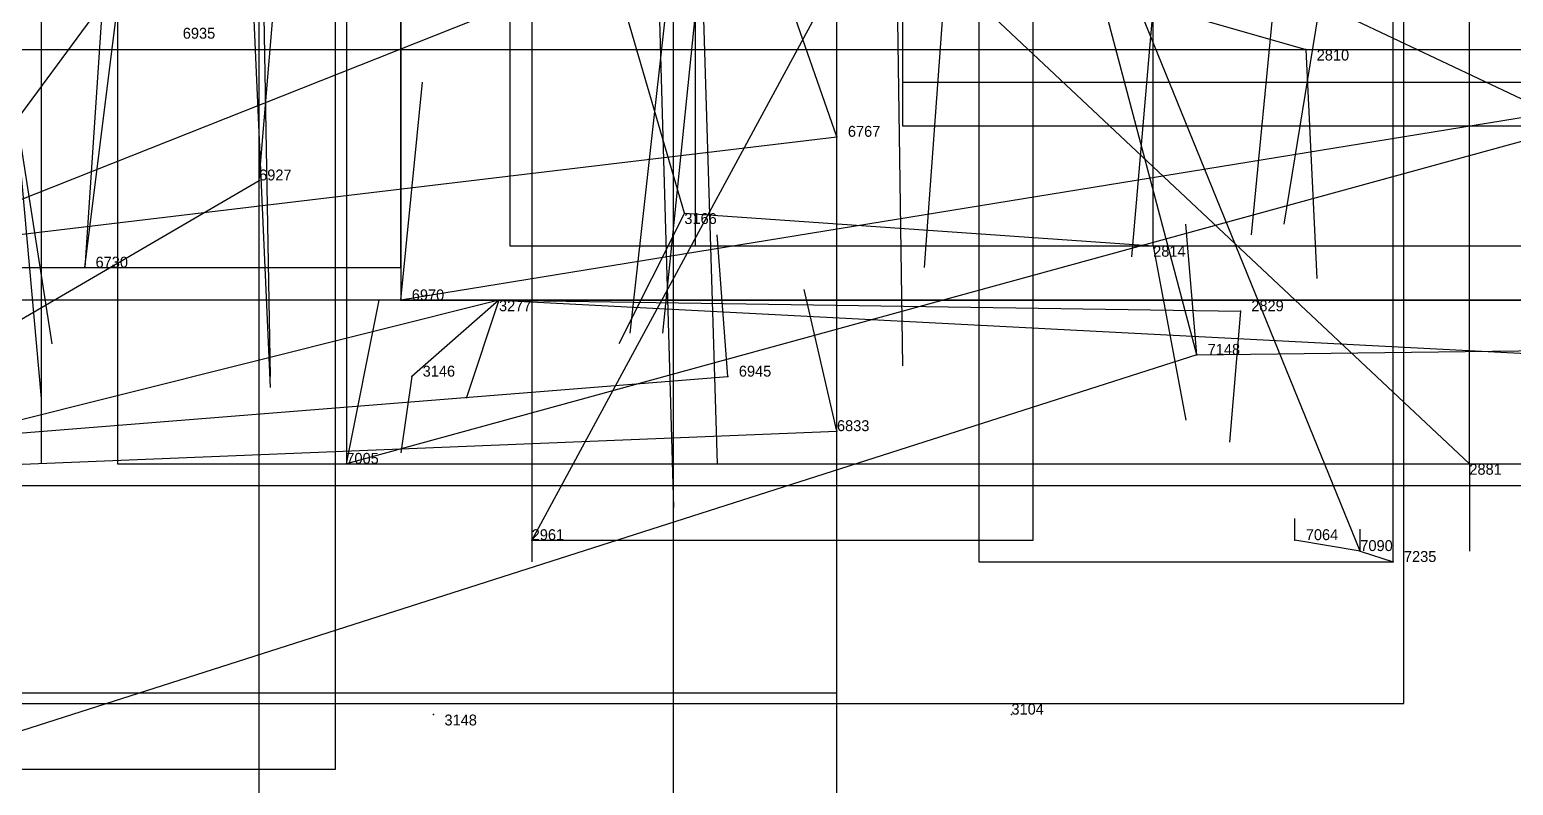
# Model space of a CAD drawing. Extents: x -0.07 to 1.1, y -0.07 to 1.1.
# Drawn here: x 0.151 to 0.287, y 0.8925 to 0.9618 of the extents above; entities that cross this region are included whole.
import ezdxf

# ---------------------------------------------------------------- set-up
doc = ezdxf.new("R2010")
doc.units = 0
for name, color, linetype in [('Clients', 3, 'CONTINUOUS'), ('Facilities', 3, 'CONTINUOUS'), ('Facilities_lines', 3, 'CONTINUOUS'), ('Min_max_boxes', 1, 'CONTINUOUS'), ('Normals', 1, 'CONTINUOUS'), ('Source_points', 5, 'CONTINUOUS'), ('Text', 3, 'CONTINUOUS')]:
    doc.layers.add(name, color=color, linetype=linetype)

msp = doc.modelspace()

# ---------------------------------------------------------------- linework, layer by layer
at = {"layer": 'Clients', "color": 5}
for p in [(0.268, 0.96), (0.225, 0.952, 1), (0.172, 0.948, 1), (0.254, 0.942), (0.156, 0.94, 1), (0.185, 0.937, 1), (0.262, 0.936), (0.186, 0.93), (0.215, 0.93, 1), (0.225, 0.925, 1), (0.18, 0.922, 1), (0.283, 0.922), (0.197, 0.915), (0.267, 0.915, 1), (0.276, 0.913, 1)]:
    msp.add_point(p, dxfattribs=at)
at = {"layer": 'Facilities', "color": 3}
for p in [(0.211, 0.945), (0.194, 0.937), (0.258, 0.932, 1), (0.273, 0.914, 1), (0.188, 0.899), (0.241, 0.899)]:
    msp.add_point(p, dxfattribs=at)
at = {"layer": 'Facilities_lines', "color": 3}
for p, q in [((0.142, 0.943), (0.184, 1, 0.004)), ((0.16, 1, 0.961), (0.156, 0.94, 1)), ((0.293, 0.953, 1), (0.194, 1, 0.942)), ((0.211, 0.945), (0.195, 1, 0.064)), ((0.243, 1, 0.088), (0.197, 0.915)), ((0.2, 1, 0.08), (0.283, 0.922)), ((0.273, 0.914, 1), (0.238, 1, 0.906)), ((0.258, 0.932, 1), (0.24, 1, 0.922)), ((0.142, 0.943), (0.21, 0.97)), ((0.254, 0.964), (0.268, 0.96)), ((0.314, 0.958, 1), (0.185, 0.937, 1)), ((0.293, 0.953, 1), (0.18, 0.922, 1)), ((0.083, 0.935, 1), (0.225, 0.952, 1)), ((0.04, 0.871, 1), (0.172, 0.948, 1)), ((0.211, 0.945), (0.254, 0.942)), ((0.194, 0.937), (0.126, 0.92)), ((0.194, 0.937), (0.186, 0.93)), ((0.194, 0.937), (0.262, 0.936)), ((0.194, 0.937), (0.407, 0.926)), ((0.258, 0.932, 1), (0.416, 0.934, 1)), ((0.258, 0.932, 1), (0.083, 0.876, 1)), ((0.077, 0.919, 1), (0.215, 0.93, 1)), ((0.077, 0.919, 1), (0.225, 0.925, 1)), ((0.273, 0.914, 1), (0.267, 0.915, 1)), ((0.273, 0.914, 1), (0.276, 0.913, 1))]:
    msp.add_line(p, q, dxfattribs=at)
at = {"layer": 'Min_max_boxes', "color": 1}
for p, q in [((0.159, 1), (0.159, 0.922)), ((0.159, 1, 0.082), (0.159, 0.922, 0.082)), ((0.179, 0.894, 0.947), (0.179, 1, 0.947)), ((0.179, 0.894, 1), (0.179, 1, 1)), ((0.18, 1, 0.942), (0.18, 0.922, 0.942)), ((0.18, 1, 1), (0.18, 0.922, 1)), ((0.185, 0.94, 0.904), (0.185, 1, 0.904)), ((0.185, 0.94, 1), (0.185, 1, 1)), ((0.195, 1), (0.195, 0.942)), ((0.195, 1, 0.064), (0.195, 0.942, 0.064)), ((0.197, 1), (0.197, 0.915)), ((0.197, 1, 0.095), (0.197, 0.915, 0.095)), ((0.21, 0.857), (0.21, 1)), ((0.21, 0.857, 0.047), (0.21, 1, 0.047)), ((0.212, 1), (0.212, 0.942)), ((0.212, 1, 0.007), (0.212, 0.942, 0.007)), ((0.225, 0.901, 0.9), (0.225, 1, 0.9)), ((0.225, 0.901, 1), (0.225, 1, 1)), ((0.225, 0.714, 0.939), (0.225, 1, 0.939)), ((0.225, 0.714, 1), (0.225, 1, 1)), ((0.231, 1), (0.231, 0.953)), ((0.231, 1, 0.065), (0.231, 0.953, 0.065)), ((0.231, 1, 0.966), (0.231, 0.957, 0.966)), ((0.231, 1, 1), (0.231, 0.957, 1)), ((0.238, 1, 0.906), (0.238, 0.913, 0.906)), ((0.238, 1, 1), (0.238, 0.913, 1)), ((0.243, 0.915), (0.243, 1)), ((0.243, 0.915, 0.095), (0.243, 1, 0.095)), ((0.254, 0.942), (0.254, 1)), ((0.254, 0.942, 0.064), (0.254, 1, 0.064)), ((0.276, 0.913, 0.906), (0.276, 1, 0.906)), ((0.276, 0.913, 1), (0.276, 1, 1)), ((0.277, 0.9, 0.948), (0.277, 1, 0.948)), ((0.277, 0.9, 1), (0.277, 1, 1)), ((0.283, 0.922), (0.283, 1)), ((0.283, 0.922, 0.082), (0.283, 1, 0.082)), ((0.172, 0.788, 0.99), (0.172, 0.983, 0.99)), ((0.172, 0.788, 1), (0.172, 0.983, 1)), ((0.185, 0.973, 1), (0.185, 0.937, 1)), ((0.185, 0.973, 1), (0.185, 0.937, 1)), ((0.145, 0.96), (0.308, 0.96)), ((0.145, 0.96, 0.071), (0.308, 0.96, 0.071)), ((0.231, 0.957, 0.966), (0.559, 0.957, 0.966)), ((0.231, 0.957, 1), (0.559, 0.957, 1)), ((0.231, 0.957, 0.966), (0.231, 0.957, 1)), ((0.231, 0.953), (0.499, 0.953)), ((0.231, 0.953, 0.065), (0.499, 0.953, 0.065)), ((0.231, 0.953), (0.231, 0.953, 0.065)), ((0.195, 0.942), (0.254, 0.942)), ((0.195, 0.942, 0.064), (0.254, 0.942, 0.064)), ((0.195, 0.942), (0.195, 0.942, 0.064)), ((0.212, 0.942), (0.359, 0.942)), ((0.212, 0.942, 0.007), (0.359, 0.942, 0.007)), ((0.212, 0.942), (0.212, 0.942, 0.007)), ((0.254, 0.942), (0.254, 0.942, 0.064)), ((0, 0.94, 0.904), (0.185, 0.94, 0.904)), ((0, 0.94, 1), (0.185, 0.94, 1)), ((0.185, 0.94, 0.904), (0.185, 0.94, 1)), ((0.407, 0.937), (0.126, 0.937)), ((0.407, 0.937), (0.126, 0.937)), ((0.185, 0.937, 1), (0.557, 0.937, 1)), ((0.185, 0.937, 1), (0.557, 0.937, 1)), ((0.185, 0.937, 1), (0.185, 0.937, 1)), ((0.159, 0.922), (0.283, 0.922)), ((0.159, 0.922, 0.082), (0.283, 0.922, 0.082)), ((0.159, 0.922), (0.159, 0.922, 0.082)), ((0.18, 0.922, 0.942), (0.418, 0.922, 0.942)), ((0.18, 0.922, 1), (0.418, 0.922, 1)), ((0.18, 0.922, 0.942), (0.18, 0.922, 1)), ((0.283, 0.922), (0.283, 0.922, 0.082)), ((0.126, 0.92), (0.407, 0.92)), ((0.126, 0.92), (0.407, 0.92)), ((0.197, 0.915), (0.243, 0.915)), ((0.197, 0.915, 0.095), (0.243, 0.915, 0.095)), ((0.197, 0.915), (0.197, 0.915, 0.095)), ((0.243, 0.915), (0.243, 0.915, 0.095)), ((0.238, 0.913, 0.906), (0.276, 0.913, 0.906)), ((0.238, 0.913, 1), (0.276, 0.913, 1)), ((0.238, 0.913, 0.906), (0.238, 0.913, 1)), ((0.276, 0.913, 0.906), (0.276, 0.913, 1)), ((0, 0.901, 0.9), (0.225, 0.901, 0.9)), ((0, 0.901, 1), (0.225, 0.901, 1)), ((0.225, 0.901, 0.9), (0.225, 0.901, 1)), ((0, 0.9, 0.948), (0.277, 0.9, 0.948)), ((0, 0.9, 1), (0.277, 0.9, 1)), ((0.277, 0.9, 0.948), (0.277, 0.9, 1)), ((0, 0.894, 0.947), (0.179, 0.894, 0.947)), ((0, 0.894, 1), (0.179, 0.894, 1)), ((0.179, 0.894, 0.947), (0.179, 0.894, 1))]:
    msp.add_line(p, q, dxfattribs=at)
at = {"layer": 'Normals', "color": 1}
for p, q in [((0.23, 1, 0.001), (0.231, 0.931, 0.073)), ((0.268, 0.995), (0.263, 0.943, 0.085)), ((0.152, 0.991), (0.152, 0.922, 0.073)), ((0.208, 0.988), (0.21, 0.918, 0.072)), ((0.172, 0.987), (0.173, 0.93, 0.082)), ((0.212, 0.987), (0.214, 0.922, 0.076)), ((0.145, 0.984), (0.153, 0.933, 0.086)), ((0.147, 0.984), (0.152, 0.928, 0.082)), ((0.236, 0.981), (0.233, 0.94, 0.091)), ((0.272, 0.981), (0.266, 0.944, 0.093)), ((0.171, 0.974), (0.173, 0.929, 0.089)), ((0.213, 0.973), (0.209, 0.934, 0.092)), ((0.172, 0.948, 1), (0.174, 0.972, 1.097)), ((0.225, 0.952, 1), (0.218, 0.972, 1.098)), ((0.21, 0.97), (0.206, 0.934, 0.093)), ((0.156, 0.94, 1), (0.159, 0.964, 1.097)), ((0.254, 0.964), (0.252, 0.941, 0.097)), ((0.268, 0.96), (0.269, 0.939, 0.098)), ((0.185, 0.937, 1), (0.187, 0.957, 1.098)), ((0.211, 0.945), (0.205, 0.933, 0.099)), ((0.258, 0.932, 1), (0.257, 0.944, 1.099)), ((0.215, 0.93, 1), (0.214, 0.943, 1.099)), ((0.254, 0.942), (0.257, 0.926, 0.099)), ((0.225, 0.925, 1), (0.222, 0.938, 1.099)), ((0.18, 0.922, 1), (0.183, 0.937, 1.099)), ((0.194, 0.937), (0.191, 0.928, 0.1)), ((0.262, 0.936), (0.261, 0.924, 0.099)), ((0.186, 0.93), (0.185, 0.923, 0.1)), ((0.283, 0.922), (0.283, 0.914, 0.1)), ((0.267, 0.915, 1), (0.267, 0.917, 1.1)), ((0.273, 0.914, 1), (0.273, 0.916, 1.1)), ((0.197, 0.915), (0.197, 0.913, 0.1)), ((0.276, 0.913, 1), (0.276, 0.915, 1.1)), ((0.188, 0.899), (0.188, 0.899, 0.1)), ((0.241, 0.899), (0.241, 0.899, 0.1))]:
    msp.add_line(p, q, dxfattribs=at)
at = {"layer": 'Source_points', "color": 5}
for p in [(0.268, 0.96), (0.225, 0.952, 1), (0.172, 0.948, 1), (0.211, 0.945), (0.254, 0.942), (0.156, 0.94, 1), (0.185, 0.937, 1), (0.194, 0.937), (0.262, 0.936), (0.258, 0.932, 1), (0.186, 0.93), (0.215, 0.93, 1), (0.225, 0.925, 1), (0.18, 0.922, 1), (0.283, 0.922), (0.197, 0.915), (0.267, 0.915, 1), (0.273, 0.914, 1), (0.276, 0.913, 1), (0.188, 0.899), (0.241, 0.899)]:
    msp.add_point(p, dxfattribs=at)

# ---------------------------------------------------------------- texts
at = {"layer": 'Text', "color": 3}
for s, p in [('6935', (0.165, 0.961, 1)), ('2810', (0.269, 0.959)), ('6767', (0.226, 0.952, 1)), ('6927', (0.172, 0.948, 1)), ('3166', (0.211, 0.944)), ('2814', (0.254, 0.941)), ('6730', (0.157, 0.94, 1)), ('6970', (0.186, 0.937, 1)), ('3277', (0.194, 0.936)), ('2829', (0.263, 0.936)), ('7148', (0.259, 0.932, 1)), ('3146', (0.187, 0.93)), ('6945', (0.216, 0.93, 1)), ('6833', (0.225, 0.925, 1)), ('7005', (0.18, 0.922, 1)), ('2881', (0.283, 0.921)), ('2961', (0.197, 0.915)), ('7064', (0.268, 0.915, 1)), ('7090', (0.273, 0.914, 1)), ('7235', (0.277, 0.913, 1)), ('3104', (0.241, 0.899)), ('3148', (0.189, 0.898))]:
    msp.add_text(s, height=0.001, dxfattribs=at).set_placement(p)

doc.saveas('drawing.dxf')
